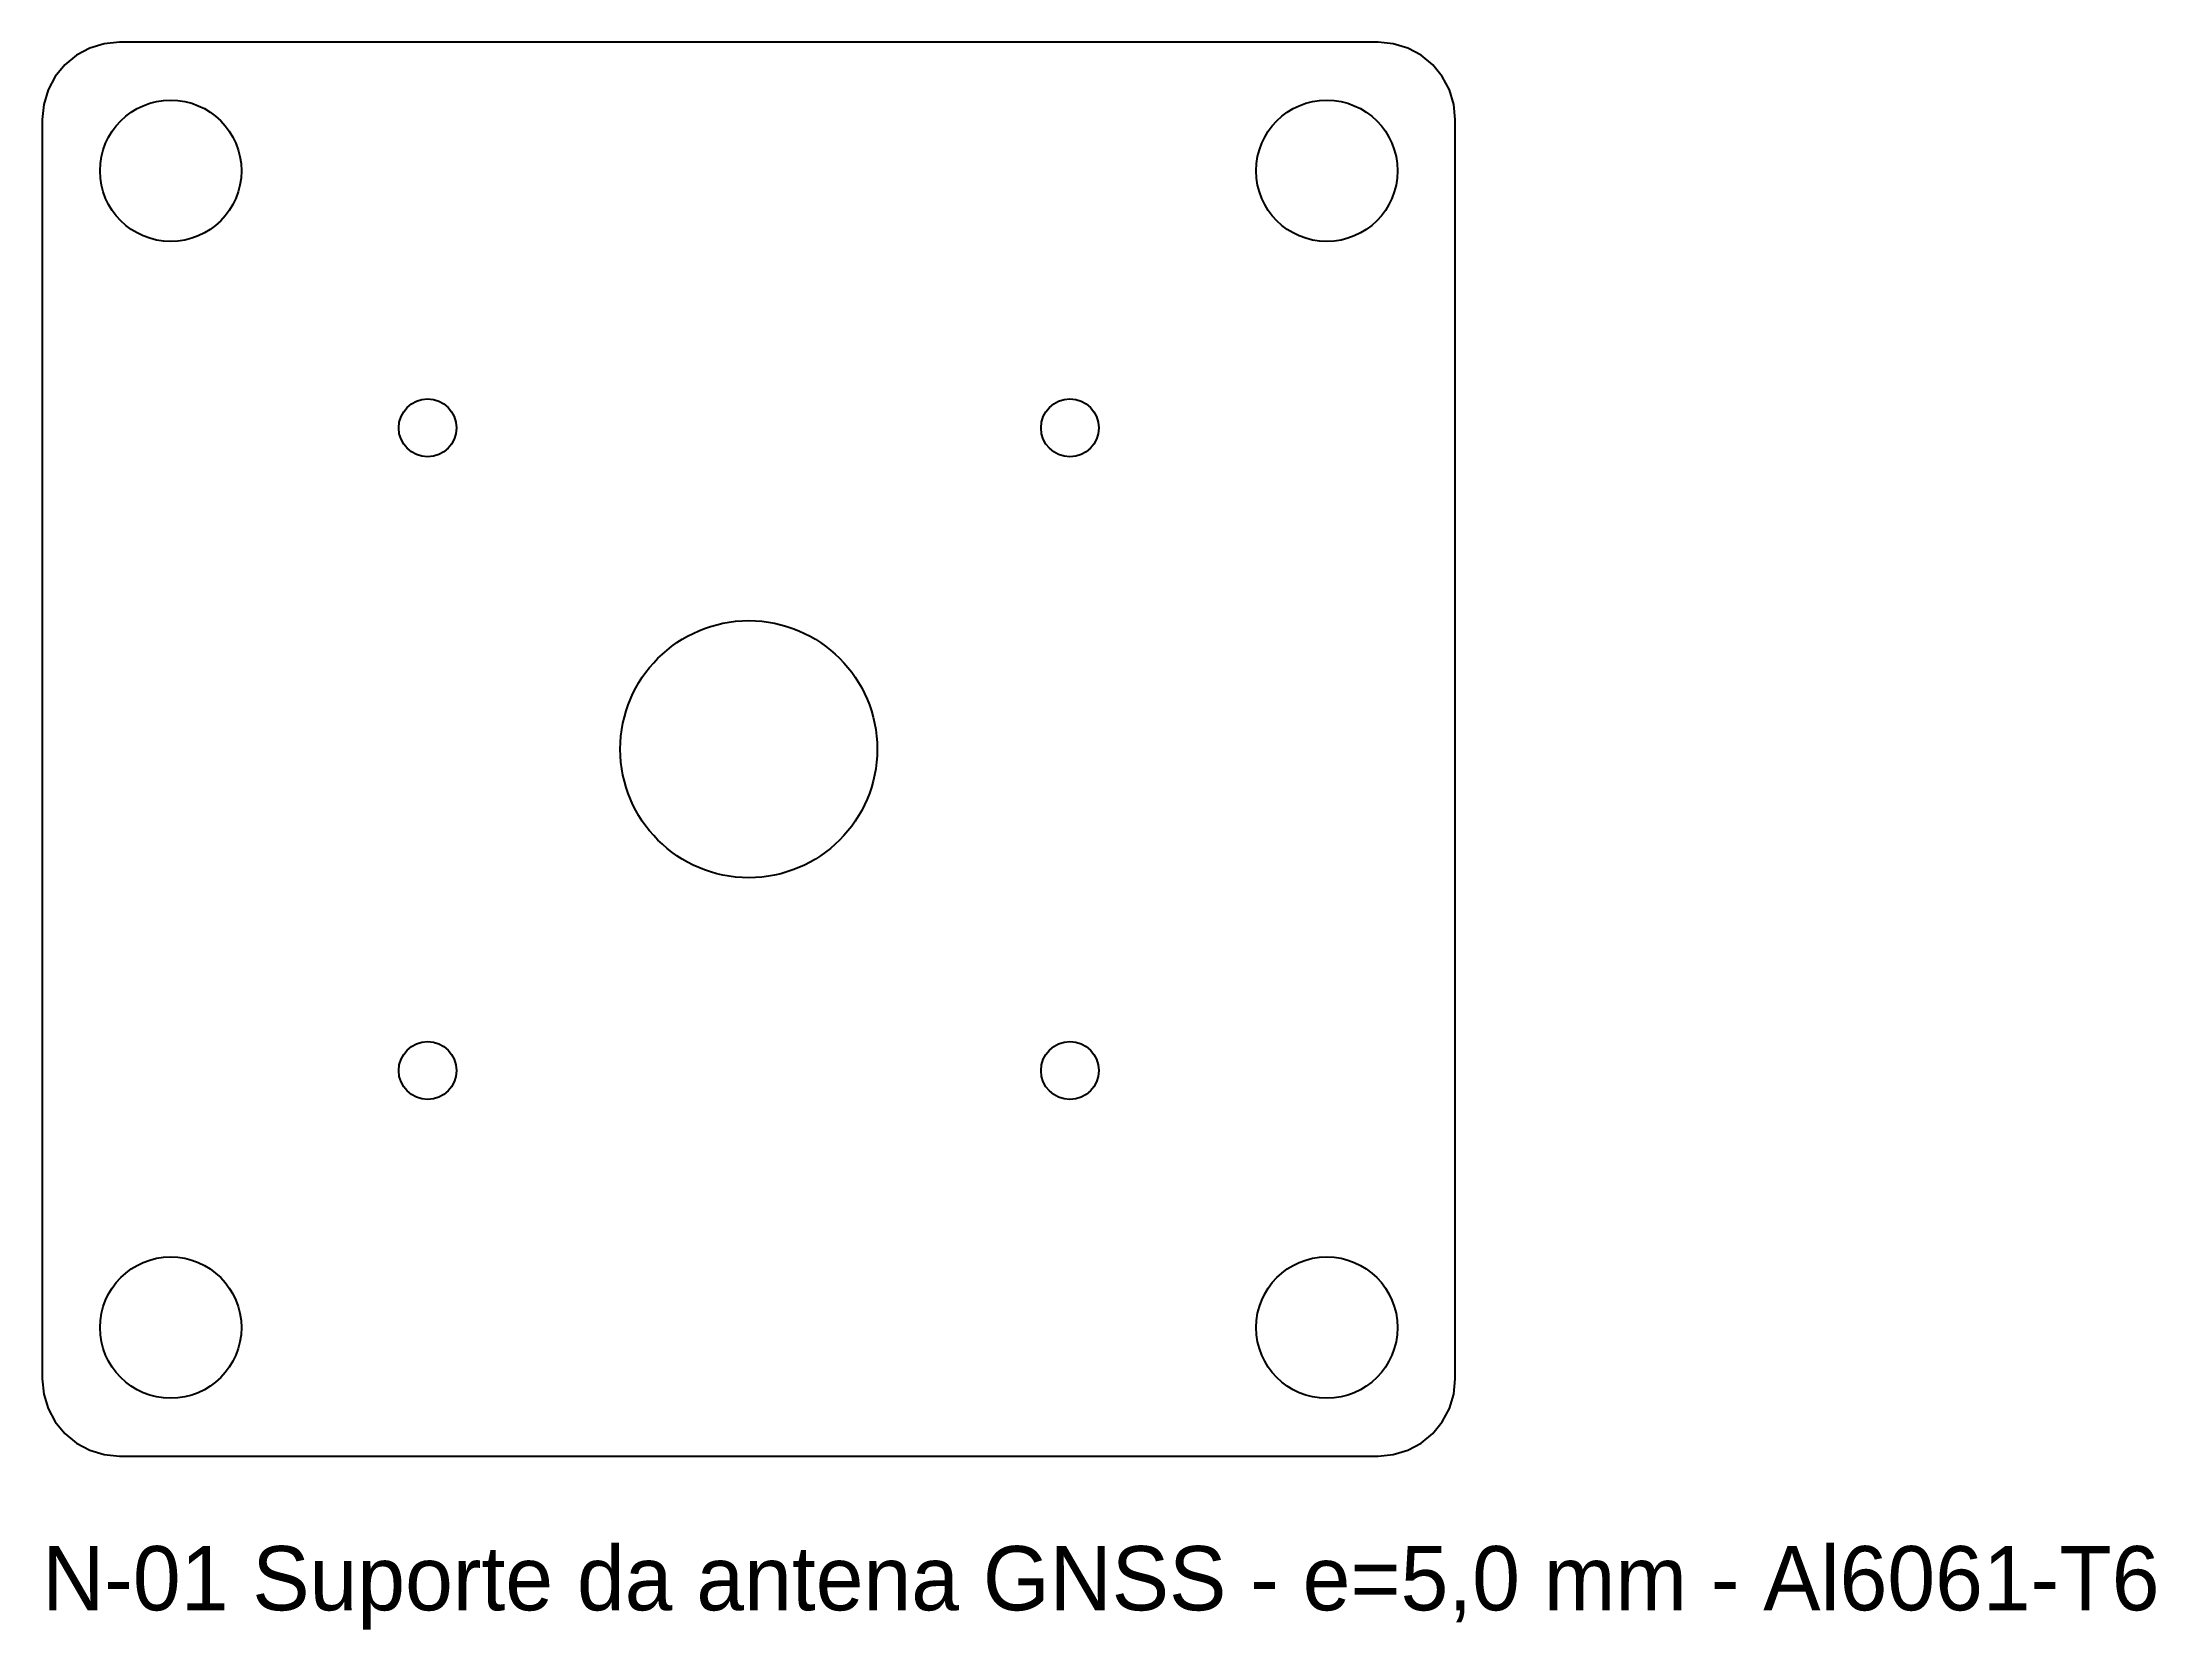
# Model space of a CAD drawing. Header units: millimetres. Extents: x 0 to 165, y -14 to 110.
import ezdxf

# ---------------------------------------------------------------- set-up
doc = ezdxf.new("R2010")
doc.units = ezdxf.units.MM

msp = doc.modelspace()

# ---------------------------------------------------------------- linework, layer by layer
at = {"layer": 'CORTE'}
msp.add_lwpolyline([(104, 0), (105.1705, 0.1153), (106.2961, 0.4567), (107.3334, 1.0112), (108.2426, 1.7574), (108.9888, 2.6666), (109.5433, 3.7039), (109.8847, 4.8295), (110, 6), (110, 104), (109.8847, 105.1705), (109.5433, 106.2961), (108.9888, 107.3334), (108.2426, 108.2426), (107.3334, 108.9888), (106.2961, 109.5433), (105.1705, 109.8847), (104, 110), (6, 110), (4.8295, 109.8847), (3.7039, 109.5433), (2.6666, 108.9888), (1.7574, 108.2426), (1.0112, 107.3334), (0.4567, 106.2961), (0.1153, 105.1705), (0, 104), (0, 6), (0.1153, 4.8295), (0.4567, 3.7039), (1.0112, 2.6666), (1.7574, 1.7574), (2.6666, 1.0112), (3.7039, 0.4567), (4.8295, 0.1153), (6, 0)], close=True, dxfattribs=at)
at = {"layer": 'FUROS'}
for centre, radius in [((10, 100), 5.5), ((100, 100), 5.5), ((30, 80), 2.25), ((80, 80), 2.25), ((55, 55), 10), ((30, 30), 2.25), ((80, 30), 2.25), ((10, 10), 5.5), ((100, 10), 5.5)]:
    msp.add_circle(centre, radius, dxfattribs=at)

# ---------------------------------------------------------------- texts
at = {"layer": 'GRAVAR-NAO'}
msp.add_text('N-01 Suporte da antena GNSS - e=5,0 mm - Al6061-T6', height=5, dxfattribs=at).set_placement((0, -12))

doc.saveas('drawing.dxf')
